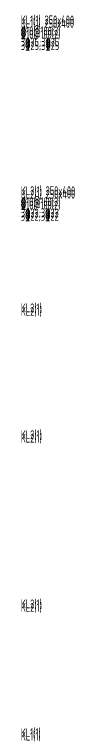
# Model space of a CAD drawing. Extents: x -18502 to 259858, y -468734 to 127958.
# Drawn here: x -6360 to -4880, y -62241 to -41612 of the extents above; entities that cross this region are included whole.
import ezdxf

# ---------------------------------------------------------------- set-up
doc = ezdxf.new("R2010")
doc.units = 0
doc.header["$LTSCALE"] = 1000
doc.layers.add('参照-弱电底图$0$梁名称编号', color=2, linetype='CONTINUOUS', lineweight=18)
doc.layers.add('参照-弱电底图$0$梁集中标注', color=2, linetype='CONTINUOUS', lineweight=18)
doc.styles.add('参照-弱电底图$0$样式 1', font='yjkeng.shx', dxfattribs={"width": 0.7, "height": 255, "bigfont": 'AllInOneBig.shx'})

msp = doc.modelspace()

# ---------------------------------------------------------------- texts
at = {"layer": '参照-弱电底图$0$梁名称编号', "color": 0, "style": '参照-弱电底图$0$样式 1', "width": 0.7}
for s, p in [('KL1(1) 250x400', (-6371.9, -41888.5)), ('KL1(1) 250x400', (-6371.9, -41988.5)), ('KL2(1) 250x400', (-6371.9, -46735.6)), ('KL2(1) 250x400', (-6371.9, -46835.6)), ('KL2(1) ', (-6371.9, -50060.2)), ('KL2(1) ', (-6371.9, -50160.2)), ('KL2(1) ', (-6371.9, -53660.2)), ('KL2(1) ', (-6371.9, -53760.2)), ('KL2(1) ', (-6371.9, -58460.2)), ('KL2(1) ', (-6371.9, -58560.2)), ('KL1(1) ', (-6371.9, -62116.2)), ('KL1(1) ', (-6371.9, -62216.2))]:
    msp.add_text(s, height=250, dxfattribs=at).set_placement(p)
at = {"layer": '参照-弱电底图$0$梁集中标注', "color": 0, "style": '参照-弱电底图$0$样式 1', "width": 0.7}
for s, p in [('%%13210@100(2)', (-6371.9, -42199.7)), ('%%13210@100(2)', (-6371.9, -42299.7)), ('3%%13225;3%%13225', (-6371.9, -42518.8)), ('3%%13225;3%%13225', (-6371.9, -42618.8)), ('%%13210@100(2)', (-6371.9, -47046.9)), ('%%13210@100(2)', (-6371.9, -47146.9)), ('3%%13222;3%%13222', (-6371.9, -47365.9)), ('3%%13222;3%%13222', (-6371.9, -47465.9))]:
    msp.add_text(s, height=250, dxfattribs=at).set_placement(p)

doc.saveas('drawing.dxf')
